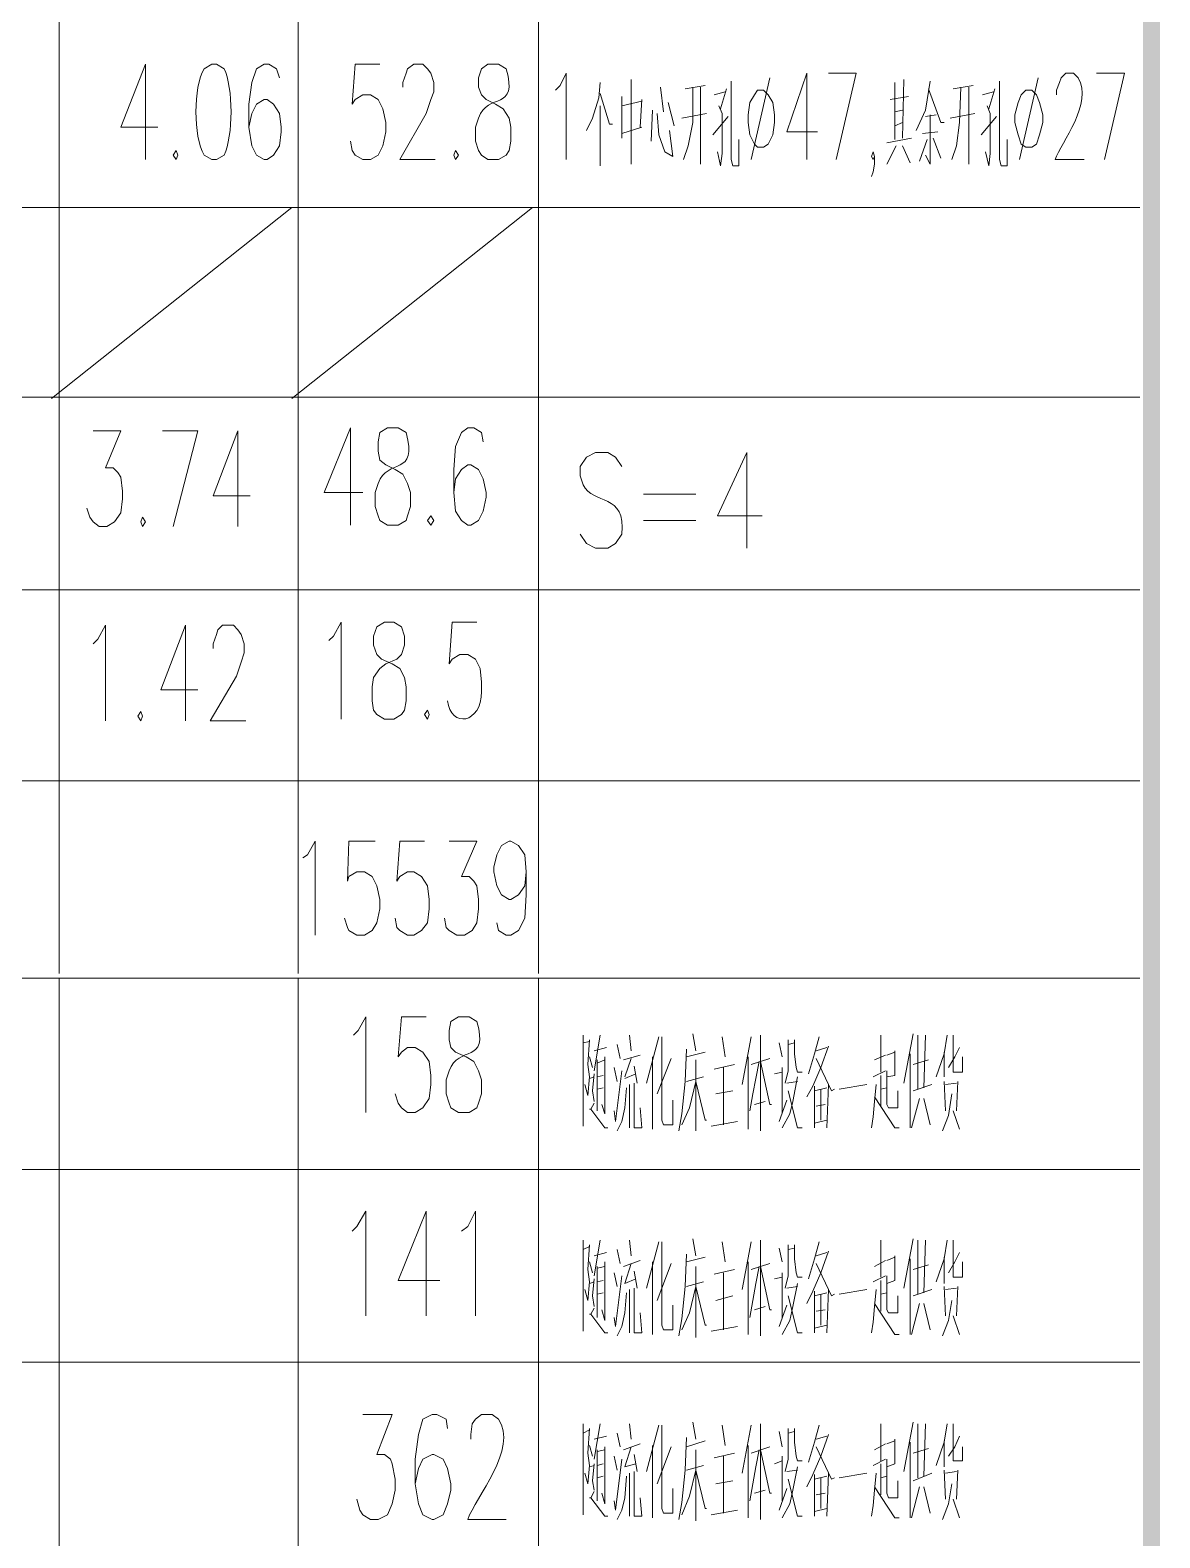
# Model space of a CAD drawing. Header units: millimetres. Extents: x 0 to 1648, y 27 to 2331.
# Drawn here: x 1515.6 to 1647.5, y 628.8 to 804.8 of the extents above; entities that cross this region are included whole.
import ezdxf

# ---------------------------------------------------------------- set-up
doc = ezdxf.new("R2010")
doc.units = ezdxf.units.MM
doc.layers.add('1', color=7, linetype='Continuous')

msp = doc.modelspace()

# ---------------------------------------------------------------- hatches: boundary and pattern name
h = msp.add_hatch(color=0)
h.dxf.hatch_style = 2
h.paths.add_polyline_path([(1647.54, 2331.231732), (1645.56, 2329.431732), (1647.54, 27.231732)])
h = msp.add_hatch(color=0)
h.dxf.hatch_style = 2
h.paths.add_polyline_path([(1645.56, 2329.431732), (1647.54, 27.231732), (1645.56, 29.031732)])

# ---------------------------------------------------------------- linework, layer by layer
at = {"layer": '1', "color": 0, "lineweight": 5}
for points in [[(1519.02, 806.451732), (1519.02, 784.131732)], [(1546.92, 806.451732), (1546.92, 784.131732)], [(1575, 806.451732), (1575, 784.131732)], [(1529.1, 800.871732), (1526.22, 793.491732), (1530.54, 793.491732)], [(1529.1, 800.871732), (1529.1, 789.711732)], [(1544.76, 799.251732), (1544.4, 800.331732), (1543.5, 800.871732), (1542.96, 800.871732), (1542.06, 800.331732), (1541.52, 798.711732), (1541.16, 796.191732), (1541.16, 793.491732), (1541.52, 791.331732), (1542.06, 790.251732), (1542.96, 789.711732), (1543.32, 789.711732), (1544.04, 790.251732), (1544.76, 791.331732), (1544.94, 792.951732), (1544.94, 793.491732), (1544.76, 795.111732), (1544.04, 796.191732), (1543.32, 796.731732), (1542.96, 796.731732), (1542.06, 796.191732), (1541.52, 795.111732), (1541.16, 793.491732)], [(1556.46, 800.871732), (1553.58, 800.871732), (1553.22, 796.191732), (1553.58, 796.731732), (1554.48, 797.271732), (1555.38, 797.271732), (1556.28, 796.731732), (1556.82, 795.651732), (1557.18, 794.031732), (1557.18, 792.951732), (1556.82, 791.331732), (1556.28, 790.251732), (1555.38, 789.711732), (1554.48, 789.711732), (1553.58, 790.251732), (1553.22, 790.791732), (1553.04, 791.871732)], [(1559.16, 798.171732), (1559.16, 798.711732), (1559.52, 799.791732), (1559.7, 800.331732), (1560.42, 800.871732), (1561.5, 800.871732), (1562.04, 800.331732), (1562.4, 799.791732), (1562.76, 798.711732), (1562.76, 797.631732), (1562.4, 796.731732), (1561.86, 795.111732), (1558.8, 789.711732), (1562.94, 789.711732)], [(1576.98, 797.811732), (1577.52, 798.351732), (1578.24, 799.791732), (1578.24, 789.711732)], [(1602, 799.251732), (1599.84, 789.711732)], [(1606.32, 799.791732), (1603.98, 792.951732), (1607.58, 792.951732)], [(1606.32, 799.791732), (1606.32, 789.711732)], [(1609.74, 789.711732), (1612.08, 799.791732), (1608.84, 799.791732)], [(1633.32, 799.251732), (1631.16, 789.711732)], [(1641.06, 789.711732), (1643.4, 799.791732), (1640.16, 799.791732)], [(1582.2, 798.711732), (1582.02, 796.911732), (1581.3, 794.571732), (1580.58, 793.131732)], [(1585.8, 799.071732), (1585.8, 789.171732)], [(1589.22, 798.171732), (1589.58, 795.291732)], [(1593, 798.171732), (1593, 794.031732), (1592.46, 791.331732), (1591.92, 789.711732)], [(1592.1, 797.991732), (1594.44, 798.351732)], [(1593.9, 798.171732), (1593.9, 789.171732)], [(1595.52, 797.271732), (1596.78, 797.631732)], [(1596.96, 797.991732), (1596.24, 795.651732)], [(1597.5, 798.891732), (1597.5, 789.711732), (1597.68, 788.991732), (1598.4, 788.991732), (1598.4, 792.051732)], [(1600.56, 797.811732), (1600.2, 797.271732), (1599.66, 796.371732), (1599.48, 794.931732), (1599.48, 794.031732), (1599.66, 792.591732), (1600.2, 791.511732), (1600.56, 791.151732), (1601.28, 791.151732), (1601.82, 791.511732), (1602.36, 792.591732), (1602.54, 794.031732), (1602.54, 794.931732), (1602.36, 796.371732), (1601.82, 797.271732), (1601.28, 797.811732), (1600.56, 797.811732)], [(1616.58, 798.711732), (1616.58, 792.051732)], [(1617.66, 799.071732), (1617.48, 792.231732)], [(1620.72, 798.891732), (1620.18, 795.471732), (1619.1, 793.131732)], [(1620.54, 797.991732), (1621.98, 794.031732)], [(1624.32, 798.171732), (1624.14, 794.031732), (1623.78, 791.331732), (1623.24, 789.711732)], [(1623.42, 797.991732), (1625.76, 798.351732)], [(1625.22, 798.171732), (1625.22, 789.171732)], [(1626.84, 797.271732), (1628.1, 797.631732)], [(1628.28, 797.991732), (1627.56, 795.651732)], [(1628.82, 798.891732), (1628.82, 789.711732), (1629, 788.991732), (1629.72, 788.991732), (1629.72, 792.051732)], [(1631.88, 797.811732), (1631.34, 797.271732), (1630.98, 796.371732), (1630.62, 794.931732), (1630.62, 794.031732), (1630.98, 792.591732), (1631.34, 791.511732), (1631.88, 791.151732), (1632.6, 791.151732), (1633.14, 791.511732), (1633.5, 792.591732), (1633.86, 794.031732), (1633.86, 794.931732), (1633.5, 796.371732), (1633.14, 797.271732), (1632.6, 797.811732), (1631.88, 797.811732)], [(1582.2, 797.451732), (1583.28, 793.851732), (1583.64, 793.851732)], [(1582.2, 788.991732), (1582.2, 796.011732)], [(1584.72, 797.091732), (1584.72, 792.231732)], [(1584.72, 796.011732), (1587.06, 796.551732)], [(1587.06, 796.731732), (1586.88, 793.491732)], [(1590.12, 796.371732), (1590.84, 793.671732)], [(1596.06, 796.011732), (1596.42, 795.111732), (1596.42, 790.431732), (1596.24, 788.991732), (1595.88, 790.611732)], [(1616.04, 796.731732), (1618.2, 797.091732)], [(1627.38, 796.011732), (1627.74, 795.111732), (1627.74, 790.431732), (1627.56, 788.991732), (1627.2, 790.611732)], [(1588.32, 795.471732), (1588.14, 791.871732)], [(1588.86, 795.111732), (1589.04, 792.591732), (1589.76, 790.611732), (1590.66, 790.071732), (1590.3, 793.131732)], [(1591.74, 794.571732), (1594.62, 795.111732)], [(1595.34, 792.591732), (1597.14, 794.751732)], [(1616.58, 795.291732), (1617.48, 795.471732)], [(1616.58, 793.671732), (1617.48, 794.031732)], [(1620.18, 794.751732), (1621.44, 794.931732)], [(1620.72, 794.931732), (1620.72, 789.171732), (1620.18, 790.251732)], [(1621.98, 794.031732), (1622.34, 794.031732)], [(1623.06, 794.571732), (1625.94, 795.111732)], [(1626.66, 792.591732), (1628.46, 794.751732)], [(1587.06, 793.491732), (1584.72, 792.771732)], [(1615.68, 791.691732), (1618.56, 792.231732)], [(1619.82, 792.771732), (1621.62, 792.951732)], [(1621.08, 792.231732), (1621.98, 789.891732)], [(1532.7, 790.791732), (1532.34, 790.251732), (1532.7, 789.711732), (1532.88, 790.251732), (1532.7, 790.791732)], [(1565.28, 790.791732), (1565.1, 790.251732), (1565.28, 789.711732), (1565.64, 790.251732), (1565.28, 790.791732)], [(1614.24, 790.071732), (1614.06, 789.711732), (1613.88, 790.071732), (1614.06, 790.611732), (1614.24, 790.071732), (1614.24, 789.171732), (1614.06, 788.271732), (1613.88, 787.731732)], [(1615.68, 789.171732), (1616.76, 791.331732)], [(1617.48, 791.331732), (1618.38, 789.351732)], [(1620.36, 792.051732), (1619.46, 789.531732)], [(1645.2, 784.131732), (1140.3, 784.131732), (1140.3, 761.811732)], [(1518.12, 761.811732), (1546.2, 784.131732)], [(1519.02, 784.131732), (1519.02, 761.811732)], [(1546.2, 761.811732), (1574.28, 784.131732)], [(1546.92, 784.131732), (1546.92, 761.811732)], [(1575, 784.131732), (1575, 761.811732)], [(1645.2, 761.991732), (1140.3, 761.991732), (1140.3, 739.491732)], [(1519.02, 761.991732), (1519.02, 739.491732)], [(1546.92, 761.991732), (1546.92, 739.491732)], [(1575, 761.991732), (1575, 739.491732)], [(1522.98, 758.031732), (1526.22, 758.031732), (1524.42, 753.711732), (1525.32, 753.711732), (1525.86, 753.171732), (1526.22, 752.631732), (1526.4, 751.011732), (1526.4, 750.111732), (1526.22, 748.491732), (1525.5, 747.411732), (1524.6, 746.871732), (1523.7, 746.871732), (1522.98, 747.411732), (1522.62, 747.951732), (1522.26, 749.031732)], [(1532.34, 746.871732), (1535.22, 758.031732), (1531.08, 758.031732)], [(1539.9, 758.031732), (1537.02, 750.471732), (1541.34, 750.471732)], [(1539.9, 758.031732), (1539.9, 746.871732)], [(1553.04, 758.391732), (1549.98, 750.831732), (1554.48, 750.831732)], [(1553.04, 758.391732), (1553.04, 747.051732)], [(1568.52, 756.771732), (1568.34, 757.851732), (1567.44, 758.391732), (1566.72, 758.391732), (1566, 757.851732), (1565.28, 756.231732), (1565.1, 753.531732), (1565.1, 750.831732), (1565.28, 748.671732), (1566, 747.591732), (1566.72, 747.051732), (1567.08, 747.051732), (1567.98, 747.591732), (1568.52, 748.671732), (1568.88, 750.291732), (1568.88, 750.831732), (1568.52, 752.451732), (1567.98, 753.531732), (1567.08, 754.071732), (1566.72, 754.071732), (1566, 753.531732), (1565.28, 752.451732), (1565.1, 750.831732)], [(1599.3, 755.511732), (1595.88, 748.131732), (1601.1, 748.131732)], [(1599.3, 755.511732), (1599.3, 744.351732)], [(1587.24, 750.651732), (1593.36, 750.651732)], [(1528.74, 747.951732), (1528.56, 747.411732), (1528.74, 746.871732), (1529.1, 747.411732), (1528.74, 747.951732)], [(1562.4, 748.131732), (1562.04, 747.591732), (1562.4, 747.051732), (1562.76, 747.591732), (1562.4, 748.131732)], [(1587.24, 747.591732), (1593.36, 747.591732)], [(1645.2, 739.491732), (1140.3, 739.491732), (1140.3, 717.171732)], [(1519.02, 739.491732), (1519.02, 717.171732)], [(1546.92, 739.491732), (1546.92, 717.171732)], [(1575, 739.491732), (1575, 717.171732)], [(1522.98, 733.191732), (1523.52, 733.731732), (1524.42, 735.351732), (1524.42, 724.191732)], [(1533.78, 735.351732), (1530.9, 727.791732), (1535.22, 727.791732)], [(1533.78, 735.351732), (1533.78, 724.191732)], [(1537.02, 732.651732), (1537.02, 733.191732), (1537.38, 734.271732), (1537.56, 734.811732), (1538.1, 735.351732), (1539.36, 735.351732), (1539.9, 734.811732), (1540.26, 734.271732), (1540.62, 733.191732), (1540.62, 732.111732), (1540.26, 731.031732), (1539.72, 729.411732), (1536.66, 724.191732), (1540.8, 724.191732)], [(1550.52, 733.551732), (1551.06, 734.091732), (1551.96, 735.711732), (1551.96, 724.371732)], [(1557, 735.711732), (1556.1, 735.171732), (1555.74, 734.091732), (1555.74, 733.011732), (1556.1, 731.931732), (1556.64, 731.391732), (1557.9, 730.851732), (1558.8, 730.311732), (1559.34, 729.231732), (1559.52, 728.151732), (1559.52, 726.531732), (1559.34, 725.451732), (1558.98, 724.911732), (1558.08, 724.371732), (1557, 724.371732), (1556.1, 724.911732), (1555.74, 725.451732), (1555.56, 726.531732), (1555.56, 728.151732), (1555.74, 729.231732), (1556.46, 730.311732), (1557.18, 730.851732), (1558.44, 731.391732), (1558.98, 731.931732), (1559.34, 733.011732), (1559.34, 734.091732), (1558.98, 735.171732), (1558.08, 735.711732), (1557, 735.711732)], [(1562.04, 725.451732), (1561.68, 724.911732), (1562.04, 724.371732), (1562.22, 724.911732), (1562.04, 725.451732)], [(1528.56, 725.271732), (1528.2, 724.731732), (1528.56, 724.191732), (1528.74, 724.731732), (1528.56, 725.271732)], [(1645.2, 717.171732), (1140.3, 717.171732), (1140.3, 694.671732)], [(1519.02, 717.171732), (1519.02, 694.671732)], [(1546.92, 717.171732), (1546.92, 694.671732)], [(1575, 717.171732), (1575, 694.671732)], [(1547.46, 708.171732), (1548, 708.531732), (1548.9, 710.151732), (1548.9, 699.171732)], [(1555.92, 710.151732), (1552.86, 710.151732), (1552.68, 705.471732), (1552.86, 706.011732), (1553.76, 706.551732), (1554.66, 706.551732), (1555.56, 706.011732), (1556.1, 704.931732), (1556.46, 703.311732), (1556.46, 702.231732), (1556.1, 700.611732), (1555.56, 699.711732), (1554.66, 699.171732), (1553.76, 699.171732), (1552.86, 699.711732), (1552.68, 700.071732), (1552.32, 701.151732)], [(1561.68, 710.151732), (1558.8, 710.151732), (1558.44, 705.471732), (1558.8, 706.011732), (1559.7, 706.551732), (1560.42, 706.551732), (1561.32, 706.011732), (1562.04, 704.931732), (1562.22, 703.311732), (1562.22, 702.231732), (1562.04, 700.611732), (1561.32, 699.711732), (1560.42, 699.171732), (1559.7, 699.171732), (1558.8, 699.711732), (1558.44, 700.071732), (1558.26, 701.151732)], [(1564.56, 710.151732), (1567.8, 710.151732), (1566, 706.011732), (1566.9, 706.011732), (1567.44, 705.471732), (1567.8, 704.931732), (1567.98, 703.311732), (1567.98, 702.231732), (1567.8, 700.611732), (1567.26, 699.711732), (1566.36, 699.171732), (1565.46, 699.171732), (1564.56, 699.711732), (1564.2, 700.071732), (1564.02, 701.151732)], [(1573.56, 706.551732), (1573.38, 704.931732), (1572.66, 703.851732), (1571.76, 703.311732), (1571.58, 703.311732), (1570.68, 703.851732), (1570.14, 704.931732), (1569.78, 706.551732), (1569.78, 707.091732), (1570.14, 708.531732), (1570.68, 709.611732), (1571.58, 710.151732), (1571.76, 710.151732), (1572.66, 709.611732), (1573.38, 708.531732), (1573.56, 706.551732), (1573.56, 703.851732), (1573.38, 701.151732), (1572.66, 699.711732), (1571.76, 699.171732), (1571.22, 699.171732), (1570.32, 699.711732), (1570.14, 700.611732)], [(1645.2, 694.131732), (1140.3, 694.131732), (1140.3, 671.811732)], [(1519.02, 694.131732), (1519.02, 671.811732)], [(1546.92, 694.131732), (1546.92, 671.811732)], [(1575, 694.131732), (1575, 671.811732)], [(1553.4, 687.471732), (1553.94, 688.011732), (1554.84, 689.631732), (1554.84, 678.471732)], [(1561.86, 689.631732), (1558.98, 689.631732), (1558.62, 684.951732), (1558.98, 685.491732), (1559.7, 686.031732), (1560.6, 686.031732), (1561.5, 685.491732), (1562.22, 684.411732), (1562.4, 682.791732), (1562.4, 681.711732), (1562.22, 680.091732), (1561.5, 679.011732), (1560.6, 678.471732), (1559.7, 678.471732), (1558.98, 679.011732), (1558.62, 679.551732), (1558.26, 680.631732)], [(1580.22, 687.471732), (1580.22, 676.851732)], [(1580.22, 686.571732), (1580.94, 686.751732)], [(1580.94, 686.931732), (1580.76, 684.051732)], [(1582.2, 687.471732), (1581.48, 683.331732)], [(1585.62, 687.471732), (1585.8, 685.671732)], [(1589.04, 687.291732), (1587.6, 681.891732)], [(1589.4, 687.291732), (1589.4, 677.571732), (1589.58, 677.031732), (1590.66, 677.031732), (1590.66, 679.911732)], [(1593, 687.651732), (1593.36, 685.671732)], [(1596.42, 687.291732), (1596.78, 684.951732)], [(1599.84, 687.291732), (1598.76, 681.711732)], [(1600.92, 687.471732), (1600.92, 676.311732)], [(1603.08, 686.571732), (1603.44, 684.951732)], [(1604.16, 686.931732), (1604.16, 684.771732)], [(1604.16, 686.391732), (1604.88, 686.571732)], [(1604.88, 686.931732), (1604.88, 685.311732), (1605.06, 683.691732), (1605.24, 683.151732), (1605.78, 683.151732)], [(1607.76, 687.291732), (1607.22, 685.311732)], [(1614.96, 687.471732), (1614.96, 683.151732)], [(1618.74, 687.651732), (1617.66, 681.891732)], [(1619.28, 687.471732), (1619.28, 681.171732)], [(1620, 681.351732), (1620.18, 687.471732)], [(1622.7, 687.471732), (1622.34, 685.311732)], [(1623.42, 687.471732), (1623.42, 683.331732)], [(1580.94, 684.951732), (1581.3, 683.691732)], [(1581.48, 685.671732), (1582.92, 686.031732)], [(1581.84, 684.231732), (1582.74, 684.591732), (1582.74, 684.951732)], [(1582.74, 684.951732), (1582.74, 678.291732)], [(1584.18, 686.391732), (1584.54, 684.771732)], [(1586.88, 685.131732), (1584.9, 684.591732)], [(1588.32, 684.951732), (1588.32, 676.491732)], [(1592.28, 685.851732), (1592.1, 682.071732), (1591.74, 678.291732), (1591.38, 676.311732)], [(1592.28, 684.951732), (1594.44, 685.491732)], [(1599.48, 676.491732), (1599.48, 684.951732)], [(1604.16, 684.951732), (1604.16, 683.331732), (1603.8, 681.891732)], [(1608.84, 686.211732), (1607.94, 683.691732), (1607.04, 681.531732), (1606.32, 680.271732)], [(1607.22, 685.311732), (1606.5, 682.971732)], [(1607.4, 685.671732), (1608.66, 686.031732)], [(1614.24, 684.591732), (1615.5, 685.131732)], [(1615.68, 685.131732), (1616.58, 685.491732)], [(1616.58, 685.671732), (1616.58, 682.791732)], [(1618.38, 685.311732), (1618.38, 676.671732)], [(1622.34, 685.311732), (1621.44, 682.611732)], [(1622.34, 685.491732), (1622.34, 682.611732)], [(1624.14, 686.031732), (1623.6, 684.951732), (1622.88, 683.691732)], [(1624.5, 684.951732), (1624.5, 683.151732), (1623.42, 683.151732), (1623.42, 683.331732)], [(1580.76, 684.051732), (1580.94, 682.611732), (1580.76, 680.451732), (1580.4, 681.711732)], [(1581.84, 684.591732), (1581.84, 678.651732)], [(1584.18, 682.071732), (1583.82, 683.691732)], [(1584.72, 683.331732), (1584, 677.391732), (1583.82, 678.651732)], [(1585.08, 682.611732), (1585.8, 684.771732)], [(1586.52, 681.891732), (1586.16, 683.871732)], [(1590.48, 684.771732), (1588.86, 680.631732)], [(1593.36, 684.591732), (1593.36, 676.311732)], [(1595.52, 683.511732), (1597.86, 684.051732)], [(1596.6, 677.031732), (1596.6, 683.691732)], [(1600.74, 684.411732), (1600.38, 682.431732), (1600.02, 680.631732), (1599.66, 678.651732)], [(1599.84, 684.051732), (1602, 684.771732)], [(1600.92, 684.411732), (1602, 679.371732), (1602.18, 679.371732)], [(1603.44, 683.151732), (1602.54, 682.971732)], [(1603.44, 678.471732), (1603.44, 683.691732)], [(1607.4, 684.771732), (1609.2, 680.991732), (1609.56, 681.171732)], [(1615.5, 683.331732), (1614.06, 682.611732)], [(1615.68, 683.331732), (1615.68, 679.371732), (1615.86, 679.011732), (1616.94, 679.011732), (1616.94, 680.991732)], [(1618.74, 684.051732), (1620.54, 684.591732)], [(1580.94, 682.431732), (1581.48, 682.611732)], [(1581.48, 682.971732), (1581.3, 680.991732), (1581.48, 679.731732)], [(1581.84, 682.611732), (1582.56, 682.791732)], [(1581.84, 681.171732), (1582.56, 681.351732)], [(1584.18, 676.311732), (1584.72, 677.391732), (1585.08, 679.011732), (1585.26, 681.351732)], [(1586.34, 682.971732), (1585.08, 682.431732)], [(1585.62, 681.711732), (1585.62, 676.671732)], [(1586.88, 679.011732), (1587.06, 676.671732), (1586.16, 676.671732), (1586.16, 677.211732), (1586.16, 681.891732)], [(1593.36, 682.071732), (1592.64, 679.011732), (1591.74, 677.031732)], [(1592.28, 682.071732), (1594.26, 682.611732)], [(1593.36, 682.071732), (1594.44, 677.571732), (1594.62, 677.571732)], [(1603.98, 681.891732), (1605.24, 682.071732)], [(1605.24, 682.611732), (1604.7, 679.731732)], [(1607.22, 681.531732), (1607.22, 676.671732)], [(1607.22, 680.991732), (1608.66, 681.351732)], [(1608.84, 681.711732), (1608.66, 676.671732)], [(1610.1, 681.171732), (1613.34, 681.711732)], [(1614.42, 681.711732), (1614.24, 679.731732), (1614.06, 677.931732), (1613.88, 676.671732)], [(1614.96, 682.791732), (1614.96, 679.191732)], [(1614.96, 681.171732), (1615.68, 681.351732)], [(1616.58, 682.791732), (1615.68, 682.611732)], [(1618.74, 680.991732), (1620.9, 681.711732)], [(1622.34, 682.071732), (1622.52, 678.651732)], [(1622.52, 681.711732), (1623.78, 681.891732)], [(1623.96, 682.071732), (1623.78, 678.651732)], [(1581.48, 679.551732), (1581.12, 678.831732), (1580.94, 678.831732)], [(1597.68, 680.991732), (1595.7, 680.631732)], [(1600.2, 679.371732), (1601.46, 679.731732)], [(1603.98, 679.911732), (1603.08, 677.391732)], [(1603.44, 676.671732), (1604.34, 678.291732), (1604.7, 679.731732)], [(1604.16, 680.991732), (1605.24, 676.671732), (1605.78, 676.671732)], [(1607.94, 681.171732), (1607.94, 677.571732)], [(1614.24, 680.271732), (1616.58, 676.671732)], [(1619.46, 680.091732), (1618.56, 676.671732)], [(1620, 680.091732), (1620.72, 677.031732)], [(1623.24, 680.631732), (1622.88, 678.111732)], [(1581.12, 678.831732), (1582.74, 676.671732)], [(1582.74, 678.291732), (1582.38, 679.371732)], [(1607.4, 679.191732), (1608.48, 679.371732)], [(1622.16, 676.311732), (1622.88, 678.111732)], [(1623.42, 678.651732), (1624.14, 676.491732)], [(1582.74, 676.671732), (1583.1, 676.671732)], [(1595.16, 676.851732), (1598.22, 677.391732)], [(1608.66, 677.571732), (1607.22, 677.211732)], [(1616.58, 676.671732), (1617.12, 676.671732)], [(1645.2, 671.811732), (1140.3, 671.811732), (1140.3, 649.311732)], [(1519.02, 671.811732), (1519.02, 649.311732)], [(1546.92, 671.811732), (1546.92, 649.311732)], [(1575, 671.811732), (1575, 649.311732)], [(1553.22, 664.611732), (1553.76, 665.151732), (1554.84, 666.951732), (1554.84, 654.711732)], [(1561.86, 666.951732), (1558.62, 658.851732), (1563.48, 658.851732)], [(1561.86, 666.951732), (1561.86, 654.711732)], [(1566, 664.611732), (1566.72, 665.151732), (1567.62, 666.951732), (1567.62, 654.711732)], [(1593, 663.711732), (1593.36, 661.731732)], [(1618.74, 663.711732), (1617.66, 657.951732)], [(1580.22, 663.531732), (1580.22, 652.911732)], [(1580.22, 662.451732), (1580.94, 662.811732)], [(1580.94, 662.991732), (1580.76, 660.111732)], [(1582.2, 663.531732), (1581.48, 659.391732)], [(1581.48, 661.731732), (1582.92, 662.091732)], [(1584.18, 662.451732), (1584.54, 660.831732)], [(1585.62, 663.531732), (1585.8, 661.731732)], [(1589.04, 663.351732), (1587.6, 657.951732)], [(1589.4, 663.351732), (1589.4, 653.631732), (1589.58, 653.091732), (1590.66, 653.091732), (1590.66, 655.971732)], [(1592.28, 661.911732), (1592.1, 658.131732), (1591.74, 654.351732), (1591.38, 652.371732)], [(1596.42, 663.351732), (1596.78, 661.011732)], [(1599.84, 663.351732), (1598.76, 657.771732)], [(1600.92, 663.531732), (1600.92, 652.371732)], [(1603.08, 662.631732), (1603.44, 661.011732)], [(1604.16, 662.991732), (1604.16, 660.831732)], [(1604.16, 662.451732), (1604.88, 662.631732)], [(1604.88, 662.991732), (1604.88, 661.371732), (1605.06, 659.751732), (1605.24, 659.211732), (1605.78, 659.211732)], [(1608.84, 662.271732), (1607.94, 659.751732), (1607.04, 657.591732), (1606.32, 656.151732)], [(1607.76, 663.351732), (1607.22, 661.371732)], [(1607.4, 661.731732), (1608.66, 662.091732)], [(1614.96, 663.531732), (1614.96, 659.211732)], [(1619.28, 663.531732), (1619.28, 657.231732)], [(1620, 657.411732), (1620.18, 663.531732)], [(1622.7, 663.531732), (1622.34, 661.371732)], [(1624.14, 662.091732), (1623.6, 661.011732), (1622.88, 659.751732)], [(1623.42, 663.531732), (1623.42, 659.391732)], [(1580.94, 661.011732), (1581.3, 659.751732)], [(1581.84, 660.291732), (1582.74, 660.471732), (1582.74, 661.011732)], [(1581.84, 660.471732), (1581.84, 654.531732)], [(1582.74, 661.011732), (1582.74, 654.171732)], [(1586.88, 661.191732), (1584.9, 660.471732)], [(1585.08, 658.491732), (1585.8, 660.831732)], [(1588.32, 661.011732), (1588.32, 652.551732)], [(1590.48, 660.831732), (1588.86, 656.511732)], [(1592.28, 661.011732), (1594.44, 661.551732)], [(1593.36, 660.471732), (1593.36, 652.191732)], [(1599.48, 652.551732), (1599.48, 661.011732)], [(1600.74, 660.471732), (1600.38, 658.491732), (1600.02, 656.511732), (1599.66, 654.531732)], [(1599.84, 660.111732), (1602, 660.831732)], [(1600.92, 660.471732), (1602, 655.431732), (1602.18, 655.431732)], [(1604.16, 661.011732), (1604.16, 659.391732), (1603.8, 657.951732)], [(1607.22, 661.371732), (1606.5, 659.031732)], [(1607.4, 660.831732), (1609.2, 657.051732), (1609.56, 657.231732)], [(1614.24, 660.471732), (1615.5, 661.191732)], [(1615.68, 661.191732), (1616.58, 661.551732)], [(1616.58, 661.731732), (1616.58, 658.851732)], [(1618.38, 661.371732), (1618.38, 652.551732)], [(1618.74, 660.111732), (1620.54, 660.651732)], [(1622.34, 661.371732), (1621.44, 658.671732)], [(1622.34, 661.551732), (1622.34, 658.491732)], [(1624.5, 661.011732), (1624.5, 659.211732), (1623.42, 659.211732), (1623.42, 659.391732)], [(1580.76, 660.111732), (1580.94, 658.671732), (1580.76, 656.511732), (1580.4, 657.771732)], [(1580.94, 658.491732), (1581.48, 658.671732)], [(1581.48, 659.031732), (1581.3, 657.051732), (1581.48, 655.791732)], [(1581.84, 658.671732), (1582.56, 658.851732)], [(1584.18, 658.131732), (1583.82, 659.751732)], [(1584.72, 659.391732), (1584, 653.451732), (1583.82, 654.531732)], [(1586.34, 659.031732), (1585.08, 658.491732)], [(1586.52, 657.951732), (1586.16, 659.931732)], [(1592.28, 658.131732), (1594.26, 658.671732)], [(1595.52, 659.571732), (1597.86, 660.111732)], [(1596.6, 653.091732), (1596.6, 659.751732)], [(1603.44, 659.211732), (1602.54, 659.031732)], [(1603.44, 654.531732), (1603.44, 659.751732)], [(1605.24, 658.491732), (1604.7, 655.791732)], [(1615.5, 659.391732), (1614.06, 658.671732)], [(1614.96, 658.851732), (1614.96, 655.251732)], [(1615.68, 659.391732), (1615.68, 655.431732), (1615.86, 655.071732), (1616.94, 655.071732), (1616.94, 657.051732)], [(1616.58, 658.851732), (1615.68, 658.491732)], [(1581.84, 657.231732), (1582.56, 657.411732)], [(1584.18, 652.371732), (1584.72, 653.451732), (1585.08, 655.071732), (1585.26, 657.411732)], [(1585.62, 657.771732), (1585.62, 652.731732)], [(1586.88, 655.071732), (1587.06, 652.731732), (1586.16, 652.731732), (1586.16, 653.271732), (1586.16, 657.951732)], [(1593.36, 658.131732), (1592.64, 655.071732), (1591.74, 653.091732)], [(1593.36, 658.131732), (1594.44, 653.631732), (1594.62, 653.631732)], [(1597.68, 657.051732), (1595.7, 656.511732)], [(1603.98, 657.951732), (1605.24, 658.131732)], [(1604.16, 657.051732), (1605.24, 652.731732), (1605.78, 652.731732)], [(1607.22, 657.591732), (1607.22, 652.731732)], [(1607.22, 657.051732), (1608.66, 657.411732)], [(1607.94, 657.231732), (1607.94, 653.631732)], [(1608.84, 657.771732), (1608.66, 652.731732)], [(1610.1, 657.231732), (1613.34, 657.771732)], [(1614.42, 657.771732), (1614.24, 655.791732), (1614.06, 653.991732), (1613.88, 652.731732)], [(1614.96, 657.231732), (1615.68, 657.411732)], [(1618.74, 657.051732), (1620.9, 657.771732)], [(1622.34, 658.131732), (1622.52, 654.711732)], [(1622.52, 657.771732), (1623.78, 657.951732)], [(1623.96, 658.131732), (1623.78, 654.711732)], [(1581.48, 655.611732), (1581.12, 654.891732), (1580.94, 654.891732)], [(1581.12, 654.891732), (1582.74, 652.731732)], [(1582.74, 654.171732), (1582.38, 655.431732)], [(1600.2, 655.431732), (1601.46, 655.791732)], [(1603.98, 655.971732), (1603.08, 653.451732)], [(1603.44, 652.551732), (1604.34, 654.171732), (1604.7, 655.791732)], [(1607.4, 655.251732), (1608.48, 655.431732)], [(1614.24, 656.151732), (1616.58, 652.551732)], [(1619.46, 656.151732), (1618.56, 652.551732)], [(1620, 656.151732), (1620.72, 653.091732)], [(1623.24, 656.511732), (1622.88, 654.171732)], [(1595.16, 652.911732), (1598.22, 653.451732)], [(1608.66, 653.631732), (1607.22, 653.271732)], [(1622.16, 652.371732), (1622.88, 654.171732)], [(1623.42, 654.711732), (1624.14, 652.551732)], [(1582.74, 652.731732), (1583.1, 652.731732)], [(1616.58, 652.551732), (1617.12, 652.551732)], [(1645.2, 649.311732), (1140.3, 649.311732), (1140.3, 626.811732)], [(1519.02, 649.311732), (1519.02, 626.811732)], [(1546.92, 649.311732), (1546.92, 626.811732)], [(1575, 649.311732), (1575, 626.811732)], [(1554.48, 643.191732), (1557.9, 643.191732), (1556.1, 638.511732), (1557, 638.511732), (1557.72, 637.971732), (1557.9, 637.431732), (1558.26, 635.631732), (1558.26, 634.371732), (1557.9, 632.751732), (1557.36, 631.491732), (1556.28, 630.951732), (1555.38, 630.951732), (1554.48, 631.491732), (1554.12, 632.031732), (1553.76, 633.291732)], [(1564.38, 641.571732), (1564.2, 642.651732), (1563.12, 643.191732), (1562.58, 643.191732), (1561.5, 642.651732), (1560.96, 640.851732), (1560.6, 637.971732), (1560.6, 635.091732), (1560.96, 632.751732), (1561.5, 631.491732), (1562.58, 630.951732), (1562.76, 630.951732), (1563.84, 631.491732), (1564.38, 632.751732), (1564.74, 634.371732), (1564.74, 635.091732), (1564.38, 636.891732), (1563.84, 637.971732), (1562.76, 638.511732), (1562.58, 638.511732), (1561.5, 637.971732), (1560.96, 636.891732), (1560.6, 635.091732)], [(1580.22, 642.111732), (1580.22, 631.491732)], [(1580.22, 641.031732), (1580.94, 641.391732)], [(1580.94, 641.571732), (1580.76, 638.691732)], [(1582.2, 642.111732), (1581.48, 637.971732)], [(1584.18, 641.031732), (1584.54, 639.411732)], [(1585.62, 642.111732), (1585.8, 640.311732)], [(1589.04, 641.931732), (1587.6, 636.531732)], [(1589.4, 641.931732), (1589.4, 632.211732), (1589.58, 631.671732), (1590.66, 631.671732), (1590.66, 634.551732)], [(1593, 642.291732), (1593.36, 640.311732)], [(1596.42, 641.931732), (1596.78, 639.591732)], [(1599.84, 641.931732), (1598.76, 636.351732)], [(1600.92, 642.111732), (1600.92, 630.951732)], [(1603.08, 641.211732), (1603.44, 639.411732)], [(1604.16, 641.571732), (1604.16, 639.411732)], [(1604.16, 641.031732), (1604.88, 641.211732)], [(1604.88, 641.571732), (1604.88, 639.951732), (1605.06, 638.331732), (1605.24, 637.791732), (1605.78, 637.791732)], [(1608.84, 640.851732), (1607.94, 638.331732), (1607.04, 636.171732), (1606.32, 634.731732)], [(1607.76, 641.931732), (1607.22, 639.951732)], [(1614.96, 642.111732), (1614.96, 637.791732)], [(1618.74, 642.291732), (1617.66, 636.531732)], [(1619.28, 642.111732), (1619.28, 635.811732)], [(1620, 635.991732), (1620.18, 642.111732)], [(1622.7, 642.111732), (1622.34, 639.951732)], [(1623.42, 642.111732), (1623.42, 637.971732)], [(1580.94, 639.591732), (1581.3, 638.331732)], [(1581.48, 640.311732), (1582.92, 640.671732)], [(1581.84, 638.871732), (1582.74, 639.051732), (1582.74, 639.411732)], [(1581.84, 639.051732), (1581.84, 633.111732)], [(1582.74, 639.411732), (1582.74, 632.751732)], [(1586.88, 639.771732), (1584.9, 639.051732)], [(1585.08, 637.071732), (1585.8, 639.411732)], [(1588.32, 639.591732), (1588.32, 631.131732)], [(1590.48, 639.411732), (1588.86, 635.091732)], [(1592.28, 640.491732), (1592.1, 636.711732), (1591.74, 632.931732), (1591.38, 630.951732)], [(1592.28, 639.411732), (1594.44, 640.131732)], [(1593.36, 639.051732), (1593.36, 630.771732)], [(1599.48, 631.131732), (1599.48, 639.591732)], [(1600.74, 639.051732), (1600.38, 637.071732), (1600.02, 635.091732), (1599.66, 633.111732)], [(1599.84, 638.691732), (1602, 639.411732)], [(1600.92, 639.051732), (1602, 634.011732), (1602.18, 634.011732)], [(1604.16, 639.411732), (1604.16, 637.971732), (1603.8, 636.531732)], [(1607.22, 639.951732), (1606.5, 637.611732)], [(1607.4, 640.311732), (1608.66, 640.671732)], [(1607.4, 639.411732), (1609.2, 635.631732), (1609.56, 635.811732)], [(1614.24, 639.051732), (1615.5, 639.771732)], [(1615.68, 639.771732), (1616.58, 640.131732)], [(1616.58, 640.311732), (1616.58, 637.431732)], [(1618.38, 639.951732), (1618.38, 631.131732)], [(1618.74, 638.691732), (1620.54, 639.231732)], [(1622.34, 639.951732), (1621.44, 637.251732)], [(1622.34, 640.131732), (1622.34, 637.071732)], [(1624.14, 640.671732), (1623.6, 639.411732), (1622.88, 638.331732)], [(1624.5, 639.411732), (1624.5, 637.791732), (1623.42, 637.791732), (1623.42, 637.971732)], [(1580.76, 638.691732), (1580.94, 637.251732), (1580.76, 635.091732), (1580.4, 636.351732)], [(1581.48, 637.431732), (1581.3, 635.451732), (1581.48, 634.371732)], [(1581.84, 637.251732), (1582.56, 637.431732)], [(1584.18, 636.711732), (1583.82, 638.331732)], [(1584.72, 637.971732), (1584, 632.031732), (1583.82, 633.111732)], [(1586.34, 637.431732), (1585.08, 637.071732)], [(1586.52, 636.531732), (1586.16, 638.511732)], [(1595.52, 638.151732), (1597.86, 638.691732)], [(1596.6, 631.671732), (1596.6, 638.331732)], [(1603.44, 637.791732), (1602.54, 637.431732)], [(1603.44, 633.111732), (1603.44, 638.331732)], [(1615.5, 637.971732), (1614.06, 637.251732)], [(1614.96, 637.431732), (1614.96, 633.831732)], [(1615.68, 637.971732), (1615.68, 634.011732), (1615.86, 633.471732), (1616.94, 633.471732), (1616.94, 635.451732)], [(1616.58, 637.431732), (1615.68, 637.071732)], [(1580.94, 637.071732), (1581.48, 637.251732)], [(1581.84, 635.811732), (1582.56, 635.991732)], [(1584.18, 630.951732), (1584.72, 632.031732), (1585.08, 633.471732), (1585.26, 635.991732)], [(1585.62, 636.351732), (1585.62, 631.311732)], [(1586.88, 633.471732), (1587.06, 631.311732), (1586.16, 631.311732), (1586.16, 631.851732), (1586.16, 636.531732)], [(1593.36, 636.711732), (1592.64, 633.651732), (1591.74, 631.491732)], [(1592.28, 636.711732), (1594.26, 637.251732)], [(1593.36, 636.711732), (1594.44, 632.211732), (1594.62, 632.211732)], [(1603.98, 636.531732), (1605.24, 636.711732)], [(1604.16, 635.631732), (1605.24, 631.311732), (1605.78, 631.311732)], [(1605.24, 637.071732), (1604.7, 634.371732)], [(1607.22, 636.171732), (1607.22, 631.311732)], [(1607.22, 635.631732), (1608.66, 635.991732)], [(1607.94, 635.811732), (1607.94, 632.211732)], [(1608.84, 636.351732), (1608.66, 631.311732)], [(1610.1, 635.811732), (1613.34, 636.351732)], [(1614.42, 636.351732), (1614.24, 634.371732), (1614.06, 632.571732), (1613.88, 631.311732)], [(1614.96, 635.811732), (1615.68, 635.991732)], [(1618.74, 635.451732), (1620.9, 636.351732)], [(1622.34, 636.711732), (1622.52, 633.291732)], [(1622.52, 636.351732), (1623.78, 636.531732)], [(1623.96, 636.711732), (1623.78, 633.291732)], [(1581.48, 634.191732), (1581.12, 633.471732), (1580.94, 633.471732)], [(1582.74, 632.751732), (1582.38, 634.011732)], [(1597.68, 635.451732), (1595.7, 635.091732)], [(1600.2, 634.011732), (1601.46, 634.371732)], [(1603.98, 634.551732), (1603.08, 632.031732)], [(1603.44, 631.131732), (1604.34, 632.751732), (1604.7, 634.371732)], [(1607.4, 633.831732), (1608.48, 634.011732)], [(1614.24, 634.731732), (1616.58, 631.131732)], [(1619.46, 634.731732), (1618.56, 631.131732)], [(1620, 634.731732), (1620.72, 631.671732)], [(1623.24, 635.091732), (1622.88, 632.751732)], [(1581.12, 633.471732), (1582.74, 631.311732)], [(1595.16, 631.491732), (1598.22, 632.031732)], [(1608.66, 632.211732), (1607.22, 631.851732)], [(1622.16, 630.951732), (1622.88, 632.751732)], [(1623.42, 633.291732), (1624.14, 631.131732)], [(1582.74, 631.311732), (1583.1, 631.311732)], [(1616.58, 631.131732), (1617.12, 631.131732)]]:
    msp.add_lwpolyline(points, dxfattribs=at)
for points, knots in [([(1536.84, 800.871732), (1536.84, 800.871732), (1535.94, 800.331732), (1535.94, 800.331732), (1534.68, 798.171732), (1534.68, 792.411732), (1535.94, 790.251732), (1535.94, 790.251732), (1536.84, 789.711732), (1536.84, 789.711732), (1536.84, 789.711732), (1537.38, 789.711732), (1537.38, 789.711732), (1537.38, 789.711732), (1538.28, 790.251732), (1538.28, 790.251732), (1539.36, 792.411732), (1539.36, 798.171732), (1538.28, 800.331732), (1538.28, 800.331732), (1537.38, 800.871732), (1537.38, 800.871732), (1537.38, 800.871732), (1536.84, 800.871732), (1536.84, 800.871732)], [0, 0, 0, 0, 1, 1, 1, 2, 2, 2, 3, 3, 3, 4, 4, 4, 5, 5, 5, 6, 6, 6, 7, 7, 7, 8, 8, 8, 8]), ([(1569.06, 800.871732), (1569.06, 800.871732), (1568.34, 800.331732), (1568.34, 800.331732), (1568.34, 800.331732), (1567.98, 799.251732), (1567.98, 799.251732), (1567.98, 799.251732), (1567.98, 798.171732), (1567.98, 798.171732), (1567.98, 798.171732), (1568.34, 797.271732), (1568.34, 797.271732), (1568.34, 797.271732), (1568.88, 796.731732), (1568.88, 796.731732), (1568.88, 796.731732), (1569.96, 796.191732), (1569.96, 796.191732), (1569.96, 796.191732), (1570.86, 795.651732), (1570.86, 795.651732), (1570.86, 795.651732), (1571.58, 794.571732), (1571.58, 794.571732), (1571.58, 794.571732), (1571.76, 793.491732), (1571.76, 793.491732), (1571.76, 793.491732), (1571.76, 791.871732), (1571.76, 791.871732), (1571.76, 791.871732), (1571.58, 790.791732), (1571.58, 790.791732), (1571.58, 790.791732), (1571.22, 790.251732), (1571.22, 790.251732), (1571.22, 790.251732), (1570.32, 789.711732), (1570.32, 789.711732), (1570.32, 789.711732), (1569.06, 789.711732), (1569.06, 789.711732), (1569.06, 789.711732), (1568.34, 790.251732), (1568.34, 790.251732), (1568.34, 790.251732), (1567.98, 790.791732), (1567.98, 790.791732), (1567.98, 790.791732), (1567.62, 791.871732), (1567.62, 791.871732), (1567.62, 791.871732), (1567.62, 793.491732), (1567.62, 793.491732), (1567.62, 793.491732), (1567.98, 794.571732), (1567.98, 794.571732), (1569.06, 797.631732), (1572.66, 795.291732), (1571.22, 800.331732), (1571.22, 800.331732), (1570.32, 800.871732), (1570.32, 800.871732), (1570.32, 800.871732), (1569.06, 800.871732), (1569.06, 800.871732)], [0, 0, 0, 0, 1, 1, 1, 2, 2, 2, 3, 3, 3, 4, 4, 4, 5, 5, 5, 6, 6, 6, 7, 7, 7, 8, 8, 8, 9, 9, 9, 10, 10, 10, 11, 11, 11, 12, 12, 12, 13, 13, 13, 14, 14, 14, 15, 15, 15, 16, 16, 16, 17, 17, 17, 18, 18, 18, 19, 19, 19, 20, 20, 20, 21, 21, 21, 22, 22, 22, 22]), ([(1635.48, 797.271732), (1635.48, 797.271732), (1635.48, 797.811732), (1635.48, 797.811732), (1635.48, 797.811732), (1635.84, 798.711732), (1635.84, 798.711732), (1635.84, 798.711732), (1636.02, 799.251732), (1636.02, 799.251732), (1636.02, 799.251732), (1636.56, 799.791732), (1636.56, 799.791732), (1636.56, 799.791732), (1637.46, 799.791732), (1637.46, 799.791732), (1637.46, 799.791732), (1638, 799.251732), (1638, 799.251732), (1639.8, 796.371732), (1636.02, 791.691732), (1635.3, 789.711732), (1635.3, 789.711732), (1638.72, 789.711732), (1638.72, 789.711732)], [0, 0, 0, 0, 1, 1, 1, 2, 2, 2, 3, 3, 3, 4, 4, 4, 5, 5, 5, 6, 6, 6, 7, 7, 7, 8, 8, 8, 8]), ([(1557.36, 758.391732), (1557.36, 758.391732), (1556.46, 757.851732), (1556.46, 757.851732), (1556.46, 757.851732), (1556.28, 756.771732), (1556.28, 756.771732), (1556.28, 756.771732), (1556.28, 755.691732), (1556.28, 755.691732), (1556.28, 755.691732), (1556.46, 754.611732), (1556.46, 754.611732), (1556.46, 754.611732), (1557.18, 754.071732), (1557.18, 754.071732), (1557.18, 754.071732), (1558.26, 753.531732), (1558.26, 753.531732), (1558.26, 753.531732), (1559.16, 752.991732), (1559.16, 752.991732), (1559.16, 752.991732), (1559.7, 751.911732), (1559.7, 751.911732), (1559.7, 751.911732), (1560.06, 750.831732), (1560.06, 750.831732), (1560.06, 750.831732), (1560.06, 749.211732), (1560.06, 749.211732), (1560.06, 749.211732), (1559.7, 748.131732), (1559.7, 748.131732), (1559.7, 748.131732), (1559.52, 747.591732), (1559.52, 747.591732), (1559.52, 747.591732), (1558.62, 747.051732), (1558.62, 747.051732), (1558.62, 747.051732), (1557.36, 747.051732), (1557.36, 747.051732), (1557.36, 747.051732), (1556.46, 747.591732), (1556.46, 747.591732), (1556.46, 747.591732), (1556.28, 748.131732), (1556.28, 748.131732), (1556.28, 748.131732), (1555.92, 749.211732), (1555.92, 749.211732), (1555.92, 749.211732), (1555.92, 750.831732), (1555.92, 750.831732), (1555.92, 750.831732), (1556.28, 751.911732), (1556.28, 751.911732), (1557.36, 754.971732), (1560.96, 752.631732), (1559.52, 757.851732), (1559.52, 757.851732), (1558.62, 758.391732), (1558.62, 758.391732), (1558.62, 758.391732), (1557.36, 758.391732), (1557.36, 758.391732)], [0, 0, 0, 0, 1, 1, 1, 2, 2, 2, 3, 3, 3, 4, 4, 4, 5, 5, 5, 6, 6, 6, 7, 7, 7, 8, 8, 8, 9, 9, 9, 10, 10, 10, 11, 11, 11, 12, 12, 12, 13, 13, 13, 14, 14, 14, 15, 15, 15, 16, 16, 16, 17, 17, 17, 18, 18, 18, 19, 19, 19, 20, 20, 20, 21, 21, 21, 22, 22, 22, 22]), ([(1584.72, 753.891732), (1584.72, 753.891732), (1584, 754.971732), (1584, 754.971732), (1584, 754.971732), (1583.1, 755.511732), (1583.1, 755.511732), (1583.1, 755.511732), (1581.66, 755.511732), (1581.66, 755.511732), (1581.66, 755.511732), (1580.58, 754.971732), (1580.58, 754.971732), (1580.58, 754.971732), (1579.86, 753.891732), (1579.86, 753.891732), (1579.86, 753.891732), (1579.86, 752.811732), (1579.86, 752.811732), (1579.86, 752.811732), (1580.22, 751.731732), (1580.22, 751.731732), (1581.3, 749.391732), (1585.26, 750.831732), (1584.72, 745.971732), (1584.72, 745.971732), (1584, 744.891732), (1584, 744.891732), (1584, 744.891732), (1583.1, 744.351732), (1583.1, 744.351732), (1583.1, 744.351732), (1581.66, 744.351732), (1581.66, 744.351732), (1581.66, 744.351732), (1580.58, 744.891732), (1580.58, 744.891732), (1580.58, 744.891732), (1579.86, 745.971732), (1579.86, 745.971732)], [0, 0, 0, 0, 1, 1, 1, 2, 2, 2, 3, 3, 3, 4, 4, 4, 5, 5, 5, 6, 6, 6, 7, 7, 7, 8, 8, 8, 9, 9, 9, 10, 10, 10, 11, 11, 11, 12, 12, 12, 13, 13, 13, 13]), ([(1567.8, 735.711732), (1567.8, 735.711732), (1564.92, 735.711732), (1564.92, 735.711732), (1564.92, 735.711732), (1564.56, 730.851732), (1564.56, 730.851732), (1564.56, 730.851732), (1564.92, 731.391732), (1564.92, 731.391732), (1564.92, 731.391732), (1565.82, 731.931732), (1565.82, 731.931732), (1565.82, 731.931732), (1566.72, 731.931732), (1566.72, 731.931732), (1566.72, 731.931732), (1567.62, 731.391732), (1567.62, 731.391732), (1567.62, 731.391732), (1568.16, 730.311732), (1568.16, 730.311732), (1568.16, 730.311732), (1568.34, 728.691732), (1568.34, 728.691732), (1568.34, 728.691732), (1568.34, 727.611732), (1568.34, 727.611732), (1568.34, 723.831732), (1564.74, 723.291732), (1564.38, 726.531732)], [0, 0, 0, 0, 1, 1, 1, 2, 2, 2, 3, 3, 3, 4, 4, 4, 5, 5, 5, 6, 6, 6, 7, 7, 7, 8, 8, 8, 9, 9, 9, 10, 10, 10, 10]), ([(1565.64, 689.631732), (1565.64, 689.631732), (1564.74, 689.091732), (1564.74, 689.091732), (1564.74, 689.091732), (1564.56, 688.011732), (1564.56, 688.011732), (1564.56, 688.011732), (1564.56, 686.931732), (1564.56, 686.931732), (1564.56, 686.931732), (1564.74, 686.031732), (1564.74, 686.031732), (1564.74, 686.031732), (1565.28, 685.491732), (1565.28, 685.491732), (1565.28, 685.491732), (1566.54, 684.951732), (1566.54, 684.951732), (1566.54, 684.951732), (1567.44, 684.411732), (1567.44, 684.411732), (1567.44, 684.411732), (1567.98, 683.331732), (1567.98, 683.331732), (1567.98, 683.331732), (1568.34, 682.251732), (1568.34, 682.251732), (1568.34, 682.251732), (1568.34, 680.631732), (1568.34, 680.631732), (1568.34, 680.631732), (1567.98, 679.551732), (1567.98, 679.551732), (1567.98, 679.551732), (1567.8, 679.011732), (1567.8, 679.011732), (1567.8, 679.011732), (1566.9, 678.471732), (1566.9, 678.471732), (1566.9, 678.471732), (1565.64, 678.471732), (1565.64, 678.471732), (1565.64, 678.471732), (1564.74, 679.011732), (1564.74, 679.011732), (1564.74, 679.011732), (1564.56, 679.551732), (1564.56, 679.551732), (1564.56, 679.551732), (1564.2, 680.631732), (1564.2, 680.631732), (1564.2, 680.631732), (1564.2, 682.251732), (1564.2, 682.251732), (1564.2, 682.251732), (1564.56, 683.331732), (1564.56, 683.331732), (1565.64, 686.391732), (1569.24, 684.051732), (1567.8, 689.091732), (1567.8, 689.091732), (1566.9, 689.631732), (1566.9, 689.631732), (1566.9, 689.631732), (1565.64, 689.631732), (1565.64, 689.631732)], [0, 0, 0, 0, 1, 1, 1, 2, 2, 2, 3, 3, 3, 4, 4, 4, 5, 5, 5, 6, 6, 6, 7, 7, 7, 8, 8, 8, 9, 9, 9, 10, 10, 10, 11, 11, 11, 12, 12, 12, 13, 13, 13, 14, 14, 14, 15, 15, 15, 16, 16, 16, 17, 17, 17, 18, 18, 18, 19, 19, 19, 20, 20, 20, 21, 21, 21, 22, 22, 22, 22]), ([(1567.08, 640.311732), (1567.08, 640.311732), (1567.08, 640.851732), (1567.08, 640.851732), (1567.08, 640.851732), (1567.26, 642.111732), (1567.26, 642.111732), (1567.26, 642.111732), (1567.62, 642.651732), (1567.62, 642.651732), (1567.62, 642.651732), (1568.34, 643.191732), (1568.34, 643.191732), (1568.34, 643.191732), (1569.6, 643.191732), (1569.6, 643.191732), (1569.6, 643.191732), (1570.32, 642.651732), (1570.32, 642.651732), (1572.66, 639.231732), (1567.62, 633.471732), (1566.72, 630.951732), (1566.72, 630.951732), (1571.22, 630.951732), (1571.22, 630.951732)], [0, 0, 0, 0, 1, 1, 1, 2, 2, 2, 3, 3, 3, 4, 4, 4, 5, 5, 5, 6, 6, 6, 7, 7, 7, 8, 8, 8, 8])]:
    msp.add_open_spline(points, degree=3, knots=knots, dxfattribs=at)

doc.saveas('drawing.dxf')
